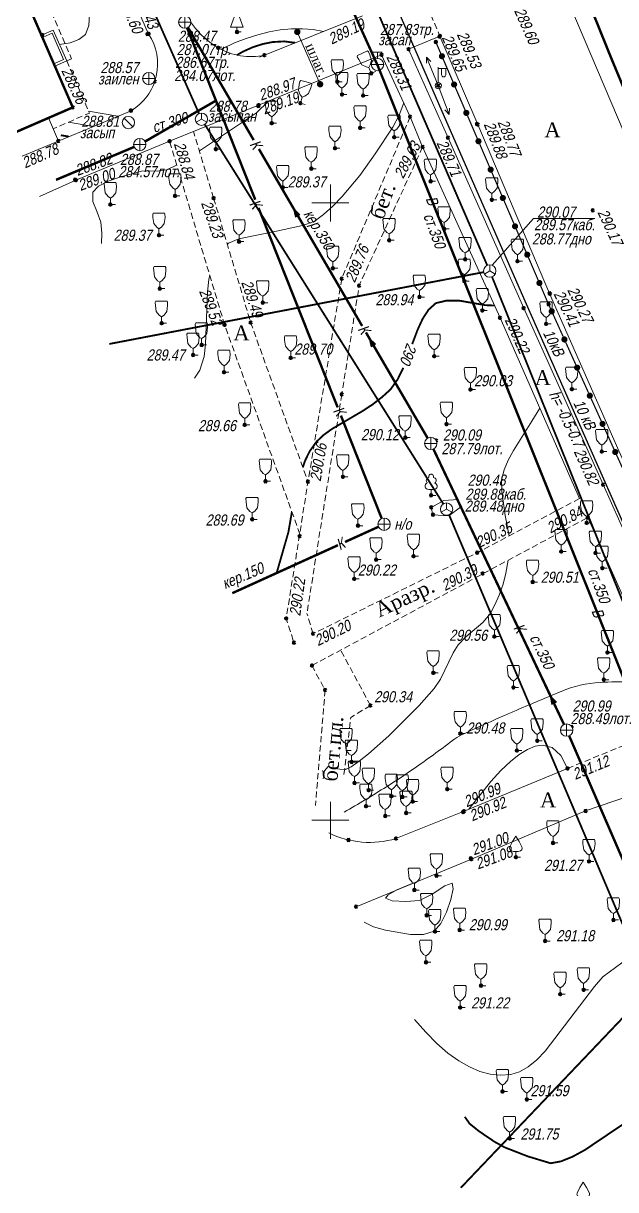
# Model space of a CAD drawing. Header units: metres. Extents: x 5191936 to 10384803, y 4968698 to 9938221.
# Drawn here: x 5192325.1 to 5192373.1, y 4968920.1 to 4969014.5 of the extents above; entities that cross this region are included whole.
import ezdxf

# ---------------------------------------------------------------- set-up
doc = ezdxf.new("R2010")
doc.units = ezdxf.units.M
doc.set_wipeout_variables(frame=1)
doc.linetypes.add('COMMUN', pattern=[6, 5, -1])
doc.linetypes.add('DASHED', pattern=[0.75, 0.5, -0.25])
doc.layers.get('0').update_dxf_attribs({"lineweight": 18})
for name, color, linetype, lineweight in [('51361800', 7, 'Continuous', 18), ('51361960', 7, 'Continuous', 18), ('51361990', 7, 'Continuous', 18), ('51472300', 7, 'Continuous', 18), ('71133100', 7, 'Continuous', 18), ('71133200', 7, 'Continuous', 18), ('71133300', 7, 'Continuous', 18), ('71133800', 7, 'Continuous', 18), ('82211000', 7, 'Continuous', 18), ('Commun', 7, 'Continuous', 18), ('CONTOURS-LABEL', 7, 'Continuous', 18), ('GEO_POINTS', 7, 'Continuous', 18), ('Grid', 7, 'Continuous', 18), ('Otm', 7, 'Continuous', 18), ('R_Поверхность6_CNT-MAJ', 7, 'Continuous', 18), ('R_Поверхность6_CNT-MIN', 7, 'Continuous', 18), ('R_Поверхность8_CNT-MAJ', 7, 'Continuous', 18), ('R_Поверхность8_CNT-MIN', 7, 'Continuous', 18), ('R_Поверхность9_CNT-MAJ', 7, 'Continuous', 18), ('R_Поверхность9_CNT-MIN', 7, 'Continuous', 18), ('Sit', 7, 'Continuous', 18), ('Text', 7, 'Continuous', 18), ('Text_com', 7, 'Continuous', 18), ('Us_znak', 7, 'Continuous', 18), ('Us_znak_fon', 7, 'Continuous', 18)]:
    doc.layers.add(name, color=color, linetype=linetype, lineweight=lineweight)
doc.styles.add('eskd', font='ESKD1.shx', dxfattribs={"width": 1.2, "oblique": 15})
doc.styles.get("Standard").update_dxf_attribs({"font": 'arial.ttf', "width": 0.8, "oblique": 13, "height": 0.9})
doc.styles.add('style1', font='times.ttf', dxfattribs={"height": 1})
doc.linetypes.add('KABELww_500', pattern='A,0.0001,-0.4,[131,ltypeshp.shx,S=0.4,R=90,X=0.4,Y=-0.4],0.2,[131,ltypeshp.shx,S=0.2,R=90,X=0.4,Y=-0.2],3.6,[131,ltypeshp.shx,S=0.2,R=-90,X=-0.4,Y=0.2],0.2,[131,ltypeshp.shx,S=0.4,R=-90,X=-0.4,Y=0.4],-0.8,4,-0.4', length=9.6001)
doc.linetypes.add('ПОДЗ_ЛИНИИ_СВЯЗИ', pattern='A,4.8,-0.2,[133,ltypeshp.shx,S=0.2,R=0,X=-0.2,Y=0],-0.2,4.8,-2', length=12)

# ---------------------------------------------------------------- blocks, each defined once
blk = doc.blocks.new('71133200')
for p, q in [((-0.924145, 3.560442), (-1.024145, 3.360442)), ((-1.024145, 3.360442), (-0.977382, 2.864397)), ((-0.977382, 2.864397), (-0.861899, 1.88241)), ((-0.024145, 3.560442), (-0.924145, 3.560442)), ((-0.024145, 3.560442), (0.875855, 3.560442)), ((0.861899, 1.88241), (0.975974, 2.864397)), ((0.875855, 3.560442), (0.958164, 3.395824)), ((0.975974, 2.864397), (0.958164, 3.395824)), ((-0.861899, 1.88241), (-0.374616, 1.28565)), ((-0.374616, 1.28565), (0, 1.039723)), ((0, 1.039723), (0.401375, 1.321765)), ((0, 0), (0, 1.039723)), ((0.8, 0), (0, 0)), ((0.401375, 1.321765), (0.861899, 1.88241))]:
    blk.add_line(p, q)
at = {"style": 'eskd', "oblique": 14.99997778}
blk.add_attdef('Z', (1.873004, -0.239356), '', height=2, dxfattribs=at)
blk = doc.blocks.new('71133100')
for p, q in [((-0.39, 0.96), (0.43, 0.96)), ((0, 0.96), (0, 0)), ((0, 0), (0.75, 0))]:
    blk.add_line(p, q)
for centre, radius, start, end in [((-0.44, 1.5), 0.538, 107.1058, 275.2306), ((-0.26, 2.38), 0.52, 101.09, 227.21), ((0.01, 3.04), 0.39, 339.52, 198.62), ((0.33, 2.4), 0.5, 301.87, 85.62), ((0.46, 1.48), 0.52, 267.04, 76.7)]:
    blk.add_arc(centre, radius, start, end)
at = {"style": 'eskd', "oblique": 15}
blk.add_attdef('Z', (1.7, -0.17), '', height=2, dxfattribs=at)
blk = doc.blocks.new('KOVER')
at = {"layer": 'Us_znak', "lineweight": -2}
blk.add_hatch(color=0, dxfattribs=at).paths.add_polyline_path([(-0.21, 0, 1), (0.21, 0, 1)])
at = {"layer": 'Us_znak_fon', "true_color": 0xffffff}
blk.add_hatch(color=7, dxfattribs=at).paths.add_polyline_path([(-0.26, 0, 1), (0.26, 0, 1)])
at = {"layer": 'Us_znak', "color": 0, "lineweight": -2}
blk.add_circle((0, 0), 0.21, dxfattribs=at)
blk = doc.blocks.new('71133300')
for p, q in [((0, 0.91), (0, 0)), ((0, 0), (0.76, 0))]:
    blk.add_line(p, q)
blk.add_lwpolyline([(0, 0.91), (-0.38, 0.91), (-0.76, 1.03), (-0.95, 1.21), (-1.01, 1.47), (-0.99, 1.69), (-0.54, 2.57), (0, 3.42), (0.54, 2.57), (0.99, 1.69), (1.01, 1.47), (0.95, 1.21), (0.76, 1.03), (0.39, 0.91)], close=True)
at = {"style": 'eskd', "oblique": 15}
blk.add_attdef('Z', (1.77, -0.69), '', height=2, dxfattribs=at)
blk = doc.blocks.new('71133800')
blk.add_lwpolyline([(0.71, 0), (0, 0), (0, 0.8), (-1.03, 0.8), (0, 3.61), (1.01, 0.8), (-0.03, 0.8)])
at = {"style": 'eskd', "oblique": 15}
blk.add_attdef('Z', (1.57, -0.8), '', height=2, dxfattribs=at)
blk = doc.blocks.new('51361990a')
at = {"color": 7}
blk.add_wipeout([(1, 0.1), (0.97, 0.3), (0.89, 0.48), (0.78, 0.64), (0.64, 0.78), (0.48, 0.89), (0.3, 0.97), (0.1, 1.01), (-0.09, 1.01), (-0.29, 0.97), (-0.47, 0.89), (-0.63, 0.78), (-0.77, 0.64), (-0.88, 0.48), (-0.96, 0.3), (-1, 0.1), (-1, -0.09), (-0.96, -0.29), (-0.88, -0.47), (-0.77, -0.63), (-0.63, -0.77), (-0.47, -0.88), (-0.29, -0.96), (-0.09, -0.99), (0.1, -0.99), (0.3, -0.96), (0.48, -0.88), (0.64, -0.77), (0.78, -0.63), (0.89, -0.47), (0.97, -0.29), (1, -0.09)], dxfattribs=at)
blk.add_line((-0.71, 0.7), (0.71, -0.7))
blk.add_circle((0, 0.01), 1)
at = {"color": 7, "style": 'eskd', "oblique": 15}
for tag, p in [('Z', (1.73, 1.41)), ('Z1', (1.73, -0.99)), ('Z2', (1.73, -3.39))]:
    blk.add_attdef(tag, p, '', height=2, dxfattribs=at)
blk = doc.blocks.new('51472300')
for p, q in [((0, 0.5), (0, 3)), ((0, 2.75), (1.5, 2.75)), ((0.54, 1.74), (0.54, 2.75)), ((1.2, 1.74), (1.2, 2.75))]:
    blk.add_line(p, q)
at = {"color": 7}
for radius in [0.5, 0.05]:
    blk.add_circle((0, 0), radius, dxfattribs=at)
blk.add_arc((0.87, 1.75), 0.331, 182.1567, 357.8433)
at = {"oblique": 15}
blk.add_attdef('Z', (1.02, -1.37), '', height=2, dxfattribs=at)
blk = doc.blocks.new('NAPR')
at = {"layer": 'Us_znak', "color": 0, "linetype": 'Continuous', "lineweight": -2}
for p in [(-0.191, 2.038), (0.189, 2.037)]:
    blk.add_line(p, (0, 2.5), dxfattribs=at)
blk.add_lwpolyline([(0, 0), (0, 2.5)], dxfattribs=at)
blk = doc.blocks.new('*U50')
at = {"layer": '82211000', "linetype": 'Continuous', "ltscale": 0.5}
for points in [[(5192358.938, 4969012.113, 1), (5192359.135, 4969011.653, 1)], [(5192359.925, 4969009.816, 1), (5192360.123, 4969009.357, 1)], [(5192360.913, 4969007.519, 1), (5192361.11, 4969007.06, 1)], [(5192361.9, 4969005.223, 1), (5192362.098, 4969004.763, 1)], [(5192362.888, 4969002.926, 1), (5192363.085, 4969002.467, 1)], [(5192363.875, 4969000.629, 1), (5192364.073, 4969000.17, 1)], [(5192364.863, 4968998.332, 1), (5192365.06, 4968997.873, 1)], [(5192365.85, 4968996.036, 1), (5192366.048, 4968995.576, 1)], [(5192366.838, 4968993.739, 1), (5192367.035, 4968993.28, 1)], [(5192367.831, 4968991.445, 1), (5192368.037, 4968990.989, 1)], [(5192368.86, 4968989.167, 1), (5192369.066, 4968988.711, 1)], [(5192369.889, 4968986.888, 1), (5192370.095, 4968986.432, 1)], [(5192370.918, 4968984.61, 1), (5192371.124, 4968984.154, 1)], [(5192371.947, 4968982.331, 1), (5192372.153, 4968981.876, 1)], [(5192372.976, 4968980.053, 1), (5192373.182, 4968979.597, 1)], [(5192374.005, 4968977.774, 1), (5192374.211, 4968977.319, 1)], [(5192375.034, 4968975.496, 1), (5192375.24, 4968975.04, 1)], [(5192376.063, 4968973.218, 1), (5192376.269, 4968972.762, 1)], [(5192377.092, 4968970.939, 1), (5192377.298, 4968970.484, 1)], [(5192378.121, 4968968.661, 1), (5192378.327, 4968968.205, 1)], [(5192379.15, 4968966.382, 1), (5192379.356, 4968965.927, 1)]]:
    blk.add_hatch(color=256, dxfattribs=at).paths.add_polyline_path(points, flags=0)
at = {"layer": '82211000', "linetype": 'Continuous', "ltscale": 0.5, "flags": 128}
blk.add_lwpolyline([(5192358.543, 4969013.031, 0.1, 0.1, 0), (5192358.938, 4969012.113, 0, 0, 0)], format="xyseb", dxfattribs=at)
at = {"layer": '82211000', "linetype": 'Continuous', "ltscale": 0.5, "const_width": 0.1}
for points in [[(5192359.135, 4969011.653), (5192359.925, 4969009.816)], [(5192360.123, 4969009.357), (5192360.913, 4969007.519)], [(5192361.11, 4969007.06), (5192361.9, 4969005.223)], [(5192362.098, 4969004.763), (5192362.888, 4969002.926)], [(5192363.085, 4969002.467), (5192363.875, 4969000.629)], [(5192364.073, 4969000.17), (5192364.863, 4968998.332)], [(5192365.06, 4968997.873), (5192365.85, 4968996.036)], [(5192366.048, 4968995.576), (5192366.838, 4968993.739)], [(5192368.037, 4968990.989), (5192368.86, 4968989.167)], [(5192369.066, 4968988.711), (5192369.889, 4968986.888)], [(5192370.095, 4968986.432), (5192370.918, 4968984.61)], [(5192371.124, 4968984.154), (5192371.947, 4968982.331)], [(5192372.153, 4968981.876), (5192372.976, 4968980.053)], [(5192373.182, 4968979.597), (5192374.005, 4968977.774)], [(5192374.211, 4968977.319), (5192375.034, 4968975.496)], [(5192375.24, 4968975.04), (5192376.063, 4968973.218)], [(5192376.269, 4968972.762), (5192377.092, 4968970.939)], [(5192377.298, 4968970.484), (5192378.121, 4968968.661)], [(5192378.327, 4968968.205), (5192379.15, 4968966.382)]]:
    blk.add_lwpolyline(points, dxfattribs=at)
at = {"layer": '82211000', "linetype": 'Continuous', "ltscale": 0.5}
blk.add_lwpolyline([(5192367.035, 4968993.28, 0.1, 0.1, 0), (5192367.679, 4968991.781, 0.1, 0.1, 0), (5192367.831, 4968991.445, 0, 0, 0)], format="xyseb", dxfattribs=at)
at = {"layer": '82211000', "ltscale": 0.5, "const_width": 0.1}
blk.add_lwpolyline([(5192379.356, 4968965.927), (5192379.639, 4968965.299)], dxfattribs=at)
blk = doc.blocks.new('51361960a')
at = {"color": 7}
blk.add_wipeout([(-0.1, 1), (-0.29, 0.96), (-0.47, 0.89), (-0.64, 0.78), (-0.78, 0.64), (-0.89, 0.47), (-0.96, 0.29), (-1, 0.1), (-1, -0.1), (-0.96, -0.29), (-0.89, -0.47), (-0.78, -0.64), (-0.64, -0.78), (-0.47, -0.89), (-0.29, -0.96), (-0.1, -1), (0.1, -1), (0.29, -0.96), (0.47, -0.89), (0.64, -0.78), (0.78, -0.64), (0.89, -0.47), (0.96, -0.29), (1, -0.1), (1, 0.1), (0.96, 0.29), (0.89, 0.47), (0.78, 0.64), (0.64, 0.78), (0.47, 0.89), (0.29, 0.96), (0.1, 1)], dxfattribs=at)
blk.add_wipeout([(-0.1, 1), (-0.29, 0.96), (-0.47, 0.89), (-0.64, 0.78), (-0.78, 0.64), (-0.89, 0.47), (-0.96, 0.29), (-1, 0.1), (-1, -0.1), (-0.96, -0.29), (-0.89, -0.47), (-0.78, -0.64), (-0.64, -0.78), (-0.47, -0.89), (-0.29, -0.96), (-0.1, -1), (0.1, -1), (0.29, -0.96), (0.47, -0.89), (0.64, -0.78), (0.78, -0.64), (0.89, -0.47), (0.96, -0.29), (1, -0.1), (1, 0.1), (0.96, 0.29), (0.89, 0.47), (0.78, 0.64), (0.64, 0.78), (0.47, 0.89), (0.29, 0.96), (0.1, 1)], dxfattribs=at)
for q in [(-0.87, -0.5), (0, 1), (0.87, -0.5)]:
    blk.add_line((0, 0), q)
blk.add_circle((0, 0), 1)
at = {"style": 'eskd', "oblique": 15}
for tag, p in [('Z', (1.72, 1.4)), ('Z1', (1.72, -1)), ('Z2', (1.72, -3.4))]:
    blk.add_attdef(tag, p, '', height=2, dxfattribs=at)
blk = doc.blocks.new('51361800a')
at = {"color": 7}
blk.add_wipeout([(-0.1, 1), (-0.29, 0.96), (-0.47, 0.89), (-0.64, 0.78), (-0.78, 0.64), (-0.89, 0.47), (-0.96, 0.29), (-1, 0.1), (-1, -0.1), (-0.96, -0.29), (-0.89, -0.47), (-0.78, -0.64), (-0.64, -0.78), (-0.47, -0.89), (-0.29, -0.96), (-0.1, -1), (0.1, -1), (0.29, -0.96), (0.47, -0.89), (0.64, -0.78), (0.78, -0.64), (0.89, -0.47), (0.96, -0.29), (1, -0.1), (1, 0.1), (0.96, 0.29), (0.89, 0.47), (0.78, 0.64), (0.64, 0.78), (0.47, 0.89), (0.29, 0.96), (0.1, 1)], dxfattribs=at)
for p, q in [((-1, 0), (1, 0)), ((0, -1), (0, 1))]:
    blk.add_line(p, q)
blk.add_circle((0, 0), 1)
at = {"style": 'eskd', "oblique": 15}
for tag, p in [('Z', (1.72, 1.4)), ('Z1', (1.72, -1)), ('Z2', (1.72, -3.4))]:
    blk.add_attdef(tag, p, '', height=2, dxfattribs=at)
blk = doc.blocks.new('KOLVOD')
at = {"linetype": 'Continuous'}
blk.add_line((-0.5, 0), (0.5, 0), dxfattribs=at)
blk.add_circle((0, 0), 0.5, dxfattribs=at)
blk = doc.blocks.new('A$C5D464912')
at = {"layer": 'Commun'}
for points in [[(0, 1.008), (-0.371, 1.008)], [(0, 0.5), (0, 1.008)], [(0, 1.008), (0.371, 1.008)]]:
    blk.add_lwpolyline(points, dxfattribs=at)
at = {"layer": 'Sit', "linetype": 'Continuous', "lineweight": 0}
blk.add_blockref('KOLVOD', (0, 0), dxfattribs=at)
blk = doc.blocks.new('A$C52264BE2')
at = {"layer": 'Sit'}
h = blk.add_hatch(color=32, dxfattribs=at)
h.dxf.hatch_style = 1
h.paths.add_polyline_path([(0, 0.374), (0.714, 0.443), (0.15, 0)])
at = {"layer": 'Sit', "color": 32, "elevation": 285.308}
blk.add_lwpolyline([(0, 0.374), (0.714, 0.443), (0.15, 0), (0, 0.374)], dxfattribs=at)
blk = doc.blocks.new('GRID')
at = {"layer": 'Grid', "color": 104}
blk.add_line((-1.5, 0), (1.5, 0), dxfattribs=at)
for points in [[(0, 0), (0, 1.5)], [(0, 0), (0, -1.5)]]:
    blk.add_lwpolyline(points, dxfattribs=at)

msp = doc.modelspace()

# ---------------------------------------------------------------- linework, layer by layer
at = {"color": 192, "linetype": 'ПОДЗ_ЛИНИИ_СВЯЗИ', "lineweight": 60, "ltscale": 0.4, "const_width": 0.15, "flags": 128}
for points, elevation in [([(5192339.352, 4969007.237), (5192296.579, 4969103.86)], 290.481), ([(5192362.707, 4968994.942), (5192329.96, 4969070.585)], 290.074), ([(5192359.411, 4968975.2), (5192339.82, 4969006.357)], 290.481), ([(5192362.418, 4968994.39), (5192332.085, 4968988.575)], 290.074), ([(5192363.093, 4968994.019), (5192383.048, 4968944.479)], 290.074), ([(5192359.414, 4968975.202), (5192400.151, 4968879.163), (5192415.349, 4968862.931), (5192431.978, 4968825.684)], 290.481)]:
    msp.add_lwpolyline(points, dxfattribs=dict(at, elevation=elevation))
msp.add_lwpolyline([(5192382.893, 4968943.654), (5192360.566, 4968920.23)], dxfattribs=at)
at = {"layer": 'Commun', "color": 1, "linetype": 'KABELww_500', "lineweight": 30, "flags": 128}
msp.add_lwpolyline([(5192313.741, 4969113.03), (5192318.688, 4969101.205), (5192326.535, 4969083.027), (5192337.274, 4969058.319), (5192355.261, 4969016.032), (5192359.208, 4969007.01), (5192365.761, 4968992.071), (5192384.47, 4968949.726), (5192398.816, 4968916.917), (5192412.72, 4968884.388), (5192424.626, 4968856.733), (5192424.626, 4968856.733)], dxfattribs=at)
at = {"layer": 'Commun', "color": 4, "linetype": 'COMMUN', "ltscale": 0.7, "const_width": 0.2, "elevation": 287.906, "flags": 128}
msp.add_lwpolyline([(5192341.493, 4969089.082), (5192372.739, 4969011.765)], dxfattribs=at)
at = {"layer": 'Commun', "color": 106, "linetype": 'COMMUN', "ltscale": 0.7, "const_width": 0.2, "elevation": 288.015, "flags": 128}
msp.add_lwpolyline([(5192330.211, 4969063.147), (5192353.841, 4969011.103), (5192382.537, 4968939.632), (5192407.44, 4968884.601)], dxfattribs=at)
at = {"layer": 'Commun', "color": 32, "linetype": 'COMMUN', "ltscale": 0.7, "const_width": 0.2, "flags": 128}
for points in [[(5192343.91, 4969000.261), (5192338.387, 4969014.178)], [(5192343.784, 4969005.084), (5192338.455, 4969014.21)], [(5192352.572, 4968990.032), (5192344.203, 4969004.366)], [(5192350.59, 4968983.432), (5192344.174, 4968999.596)], [(5192357.873, 4968980.953), (5192352.877, 4968989.51)], [(5192354.16, 4968974.435), (5192350.851, 4968982.774)], [(5192358.343, 4968980.07), (5192368.93, 4968957.752)], [(5192353.889, 4968973.764), (5192351.185, 4968972.537)], [(5192350.615, 4968972.278), (5192342.05, 4968968.39)], [(5192369.343, 4968956.841), (5192384.46, 4968921.958)]]:
    msp.add_lwpolyline(points, dxfattribs=at)
at = {"layer": 'Commun', "color": 4, "linetype": 'COMMUN', "ltscale": 0.7, "const_width": 0.2, "flags": 128}
msp.add_lwpolyline([(5192452.716, 4968951.05), (5192445.2, 4968949.396), (5192436.072, 4968929.142), (5192418.49, 4968908.416), (5192417.581, 4968906.66), (5192404.495, 4968937.301), (5192385.012, 4968982.233), (5192372.739, 4969011.765)], dxfattribs=at)
at = {"layer": 'Commun', "color": 32, "linetype": 'COMMUN', "ltscale": 0.7, "const_width": 0.2, "elevation": 288.915, "flags": 128}
for points in [[(5192334.985, 4969004.975), (5192340.68, 4969008.256)], [(5192334.09, 4969004.53), (5192327.764, 4969001.866)]]:
    msp.add_lwpolyline(points, dxfattribs=at)
at = {"layer": 'GEO_POINTS', "lineweight": 60}
for centre in [(5192342.431, 4969013.843, 288.973), (5192347.318, 4969013.85, 289.062), (5192326.645, 4969013.603, 288.428), (5192335.179, 4969013.672, 288.602), (5192335.253, 4969013.694, 288.435), (5192335.265, 4969013.677, 288.437), (5192358.543, 4969013.031, 289.537), (5192358.836, 4969013.47, 289.649), (5192358.87, 4969013.516, 289.534), (5192340.904, 4969012.565, 288.621), (5192344.652, 4969011.964, 287.454), (5192354.15, 4969011.994, 289.314), (5192356.34, 4969012.453, 289.431), (5192353.31, 4969010.494, 289.387), (5192335.766, 4969009.837, 288.607), (5192349.168, 4969009.612, 289.209), (5192350.564, 4969009.809, 289.311), (5192358.742, 4969009.501, 289.793), (5192350.936, 4969008.784, 289.277), (5192352.652, 4969008.694, 289.364), (5192329.123, 4969007.735, 288.963), (5192333.827, 4969007.483, 288.902), (5192333.85, 4969007.464, 288.732), (5192344.163, 4969007.851, 289.186), (5192344.179, 4969007.919, 288.972), (5192347.572, 4969008.072, 289.289), (5192333.63, 4969006.501, 288.81), (5192345.242, 4969006.459, 289.288), (5192356.46, 4969006.98, 289.554), (5192361.879, 4969006.388, 289.877), (5192361.939, 4969006.354, 289.765), (5192352.412, 4969006.078, 289.405), (5192327.956, 4969005.011, 288.784), (5192334.551, 4969004.725, 288.915), (5192336.967, 4969004.994, 288.84), (5192350.372, 4969004.428, 289.369), (5192355.17, 4969005.316, 289.669), (5192357.474, 4969004.532, 289.633), (5192359.533, 4969005.277, 289.711), (5192340.716, 4969004.354, 289.279), (5192348.452, 4969002.769, 289.449), (5192329.312, 4969001.883, 288.821), (5192329.377, 4969001.843, 289.003), (5192358.121, 4969001.751, 289.124), (5192346.144, 4969001.253, 289.37), (5192332.173, 4968999.864, 289.177), (5192337.408, 4969000.565, 289.267), (5192340.539, 4969000.381, 289.234), (5192363.08, 4969000.25, 290.016), (5192371.26, 4968999.4, 290.171), (5192359.219, 4968997.888, 288.855), (5192336.11, 4968997.382, 289.369), (5192342.597, 4968996.861, 289.458), (5192354.766, 4968996.968, 289.632), (5192360.926, 4968995.429, 289.07), (5192365.157, 4968995.275, 290.176), (5192350.2, 4968994.705, 289.605), (5192362.903, 4968994.49, 290.074), (5192336.173, 4968993.057, 289.437), (5192350.919, 4968993.863, 289.76), (5192352.326, 4968993.297, 289.736), (5192360.855, 4968993.663, 288.992), (5192357.212, 4968992.378, 289.942), (5192367.759, 4968992.67, 290.406), (5192367.793, 4968992.639, 290.273), (5192344.522, 4968991.917, 289.61), (5192362.315, 4968991.289, 289.08), (5192365.66, 4968991.473, 290.24), (5192367.679, 4968991.781, 290.346), (5192336.325, 4968990.255, 289.423), (5192343.537, 4968990.308, 289.493), (5192363.747, 4968990.696, 290.22), (5192341.424, 4968990.125, 289.518), (5192367.48, 4968990.198, 290.337), (5192339.563, 4968988.493, 289.546), (5192338.872, 4968987.679, 289.471), (5192346.782, 4968987.449, 289.7), (5192358.413, 4968987.582, 289.83), (5192341.379, 4968986.284, 289.441), (5192361.349, 4968984.885, 290.032), (5192369.567, 4968984.915, 290.612), (5192350.921, 4968984.491, 289.982), (5192343.058, 4968982.018, 289.663), (5192359.408, 4968982.082, 290.11), (5192356.069, 4968980.985, 290.123), (5192358.565, 4968980.756, 290.089), (5192371.989, 4968979.861, 290.712), (5192344.74, 4968977.45, 289.608), (5192348.183, 4968977.417, 290.063), (5192351.014, 4968977.816, 289.934), (5192372.098, 4968977.179, 290.824), (5192358.158, 4968976.313, 290.243), (5192358.177, 4968975.338, 290.281), (5192359.411, 4968975.2, 290.481), (5192343.664, 4968974.368, 289.688), (5192358.311, 4968974.743, 290.262), (5192370.855, 4968974.519, 290.838), (5192352.234, 4968973.855, 290.156), (5192370.767, 4968974.084, 290.72), (5192347.515, 4968973.012, 290.098), (5192356.736, 4968971.382, 290.416), (5192361.892, 4968971.668, 290.351), (5192368.704, 4968971.76, 289.068), (5192371.486, 4968971.642, 290.824), (5192353.701, 4968971.105, 290.18), (5192372.032, 4968970.419, 290.833), (5192351.931, 4968969.548, 290.22), (5192362.334, 4968969.987, 290.388), (5192366.39, 4968969.29, 290.508), (5192346.421, 4968966.345, 290.216), (5192348.597, 4968965.106, 290.204), (5192363.286, 4968964.877, 290.563), (5192347.044, 4968964.385, 290.212), (5192372.447, 4968963.586, 290.914), (5192348.501, 4968962.529, 290.271), (5192358.335, 4968961.937, 290.353), (5192372.153, 4968961.381, 290.939), (5192349.57, 4968960.542, 290.238), (5192364.829, 4968960.756, 290.69), (5192353.244, 4968959.291, 290.335), (5192369.539, 4968957.551, 290.99), (5192360.529, 4968957.025, 290.48), (5192366.76, 4968956.435, 290.977), (5192365.108, 4968955.644, 290.945), (5192351.712, 4968954.715, 290.511), (5192369.214, 4968954.192, 291.124), (5192351.957, 4968953.017, 290.624), (5192353.097, 4968952.438, 290.372), (5192359.467, 4968952.517, 290.762), (5192354.939, 4968951.95, 290.713), (5192355.829, 4968951.885, 290.697), (5192356.668, 4968951.515, 290.827), (5192352.886, 4968951.137, 290.708), (5192356.14, 4968950.587, 290.894), (5192360.759, 4968950.663, 290.919), (5192360.825, 4968950.73, 290.994), (5192370.681, 4968950.752, 291.172), (5192354.444, 4968950.344, 290.83), (5192351.466, 4968948.403, 290.671), (5192355.313, 4968948.518, 290.831), (5192368.038, 4968948.16, 291.166), (5192361.373, 4968946.92, 291), (5192361.425, 4968946.847, 291.083), (5192365.028, 4968947.005, 291.104), (5192370.954, 4968946.664, 291.268), (5192358.596, 4968945.504, 291.088), (5192356.804, 4968944.344, 291.078), (5192352.083, 4968942.996, 290.921), (5192357.803, 4968942.297, 290.89), (5192360.477, 4968941.105, 290.992), (5192372.933, 4968941.922, 291.329), (5192358.473, 4968940.982, 291.002), (5192367.398, 4968940.218, 291.178), (5192357.742, 4968938.495, 291.062), (5192362.197, 4968936.598, 291.178), (5192368.62, 4968935.908, 291.441), (5192370.516, 4968936.267, 290.686), (5192360.519, 4968934.834, 291.225), (5192363.943, 4968928.028, 291.618), (5192365.918, 4968927.386, 291.588), (5192364.52, 4968924.219, 291.754)]:
    msp.add_circle(centre, 0.06, dxfattribs=at)
at = {"layer": 'R_Поверхность6_CNT-MAJ', "color": 32, "elevation": 292, "flags": 128}
msp.add_lwpolyline([(5192384.177, 4968943.953, 0.15, 0.15, 0), (5192383.1, 4968941.192, 0.15, 0.15, 0), (5192379.201, 4968928.823, 0.15, 0.15, 0), (5192379.016, 4968928.093, 0.15, 0.15, 0), (5192378.79, 4968927.645, 0.15, 0.15, 0), (5192378.171, 4968927.501, 0.15, 0.15, 0), (5192377.172, 4968927.241, 0.15, 0.15, 0), (5192377.147, 4968927.245, 0.15, 0.15, 0), (5192376.473, 4968927.058, 0.15, 0.15, 0), (5192375.664, 4968926.653, 0.15, 0.15, 0), (5192373.76, 4968925.409, 0.15, 0.15, 0), (5192370.622, 4968923.295, 0.15, 0.15, 0), (5192369.617, 4968922.746, 0.15, 0.15, 0), (5192368.682, 4968922.369, 0.15, 0.15, 0), (5192367.845, 4968922.217, 0.15, 0.15, 0), (5192365.99, 4968922.776, 0.15, 0.15, 0), (5192364.122, 4968923.504, 0.15, 0.15, 0), (5192363.298, 4968923.958, 0.15, 0.15, 0), (5192362.03, 4968924.819, 0.15, 0.15, 0), (5192361.281, 4968925.422, 0.15, 0.15, 0), (5192360.887, 4968925.981, 0, 0, 0)], format="xyseb", dxfattribs=at)
at = {"layer": 'R_Поверхность6_CNT-MIN', "color": 32, "flags": 128}
for points, elevation in [([(5192379.942, 4968953.578), (5192374.997, 4968940.436), (5192374.681, 4968939.744), (5192374.287, 4968939.121), (5192373.619, 4968938.455), (5192372.074, 4968937.31), (5192371.4, 4968936.54), (5192367.408, 4968931.29), (5192366.728, 4968930.591), (5192366.036, 4968930.024), (5192365.33, 4968929.617), (5192364.607, 4968929.403), (5192363.788, 4968929.351), (5192362.957, 4968929.436), (5192362.114, 4968929.657), (5192361.259, 4968930.016), (5192360.393, 4968930.512), (5192359.514, 4968931.145), (5192358.623, 4968931.915), (5192357.721, 4968932.822), (5192356.807, 4968933.866)], 291.5), ([(5192356.633, 4968944.872), (5192355.393, 4968944.362), (5192354.67, 4968943.963), (5192354.463, 4968943.676), (5192355.005, 4968943.479), (5192356.122, 4968943.407), (5192357.216, 4968943.499), (5192358.25, 4968944.005), (5192359.259, 4968944.689), (5192359.87, 4968944.894), (5192359.936, 4968944.434), (5192359.767, 4968943.577), (5192359.419, 4968942.561), (5192358.947, 4968941.625), (5192358.408, 4968941.009), (5192357.555, 4968940.736), (5192356.48, 4968940.746), (5192354.456, 4968941.089), (5192353.488, 4968941.358), (5192352.727, 4968941.751)], 291)]:
    msp.add_lwpolyline(points, dxfattribs=dict(at, elevation=elevation))
at = {"layer": 'R_Поверхность8_CNT-MAJ', "color": 32, "const_width": 0.15, "elevation": 290, "flags": 128}
for points in [[(5192363.283, 4968991.687), (5192362.533, 4968991.717), (5192360.42, 4968992.087), (5192359.412, 4968992.086), (5192358.545, 4968991.881), (5192357.955, 4968991.351), (5192357.47, 4968990.605), (5192357.056, 4968989.7), (5192356.628, 4968988.56)], [(5192355.906, 4968986.637), (5192355.441, 4968985.698), (5192354.879, 4968984.899), (5192354.189, 4968984.275), (5192353.428, 4968983.681), (5192352.599, 4968983.138), (5192350.101, 4968981.673), (5192349.412, 4968981.175), (5192348.865, 4968980.646), (5192348.327, 4968979.89), (5192347.952, 4968979.132), (5192347.764, 4968978.58)], [(5192346.881, 4968974.975), (5192346.596, 4968973.336), (5192345.653, 4968970.05), (5192345.54, 4968969.916)]]:
    msp.add_lwpolyline(points, dxfattribs=at)
at = {"layer": 'R_Поверхность8_CNT-MIN', "color": 32, "flags": 128}
for points, elevation in [([(5192344.985, 4969008.249), (5192344.016, 4969007.305), (5192339.382, 4969004.229)], 289), ([(5192355.942, 4969008.106), (5192355.568, 4969007.097), (5192355.065, 4969006.14), (5192353.639, 4969003.964), (5192352.373, 4969002.228), (5192350.95, 4969000.521), (5192350.204, 4968999.747), (5192349.449, 4968999.065), (5192348.695, 4968998.5), (5192347.737, 4968998.167), (5192345.645, 4968997.711), (5192342.592, 4968997.083), (5192341.75, 4968996.736), (5192341.648, 4968996.654)], 289.5), ([(5192337.544, 4969003.07), (5192337.32, 4969002.949), (5192336.708, 4969002.687), (5192335.964, 4969002.558), (5192335.36, 4969002.606), (5192334.69, 4969002.558), (5192332.942, 4969002.09), (5192331.995, 4969001.75), (5192331.211, 4969001.342), (5192330.748, 4969000.87), (5192330.75, 4969000.115), (5192331.107, 4968999.251), (5192331.394, 4968998.43), (5192331.477, 4968997.54), (5192331.452, 4968996.717)], 289), ([(5192340.218, 4968994.147), (5192340.144, 4968993.793), (5192340.037, 4968992.798), (5192339.89, 4968988.557), (5192339.783, 4968987.563), (5192339.418, 4968986.463), (5192338.998, 4968985.804)], 289.5), ([(5192368.528, 4968985.106), (5192368.528, 4968985.106)], 290.5), ([(5192366.967, 4968983.37), (5192366.332, 4968982.323), (5192364.829, 4968979.954), (5192364.414, 4968979.163), (5192364.085, 4968978.37), (5192363.868, 4968977.575), (5192363.899, 4968976.614), (5192364.159, 4968974.677), (5192364.476, 4968973.034)], 290.5), ([(5192364.403, 4968971.058), (5192364.212, 4968970.016), (5192363.987, 4968969.108), (5192363.684, 4968968.242), (5192363.333, 4968967.438), (5192362.943, 4968966.722), (5192362.359, 4968966.003), (5192360.975, 4968964.852), (5192360.352, 4968964.202), (5192359.947, 4968963.562), (5192358.925, 4968961.427), (5192358.407, 4968960.666), (5192357.197, 4968959.281), (5192354.746, 4968956.839), (5192353.075, 4968955.366), (5192352.327, 4968954.778), (5192351.682, 4968954.335), (5192351.172, 4968954.071), (5192350.362, 4968954.178), (5192349.82, 4968954.351), (5192349.526, 4968953.995), (5192349.42, 4968953.344)], 290.5), ([(5192369.219, 4968954.194), (5192368.662, 4968955.253), (5192367.972, 4968955.882), (5192367.148, 4968956.08), (5192366.582, 4968955.99), (5192365.965, 4968955.741), (5192365.299, 4968955.332), (5192364.584, 4968954.764), (5192363.819, 4968954.036), (5192363.005, 4968953.149), (5192361.228, 4968950.897)], 291)]:
    msp.add_lwpolyline(points, dxfattribs=dict(at, elevation=elevation))
at = {"layer": 'R_Поверхность8_CNT-MIN', "color": 32}
msp.add_lwpolyline([(5192376.924, 4968960.927, 0.053364), (5192371.851, 4968961.161, 0.083911), (5192368.692, 4968960.428, 0.001205), (5192365.165, 4968958.946, 0.004238), (5192364.167, 4968958.514, 0.001916), (5192361.108, 4968957.145, 0.012103), (5192360.63, 4968956.915, 0.043855), (5192359.9, 4968956.456, -0.009757), (5192356.774, 4968954.182, -0.013155), (5192354.549, 4968952.714, -0.008741), (5192351.107, 4968950.654)], format="xyb", dxfattribs=at)
at = {"layer": 'R_Поверхность9_CNT-MAJ', "color": 32, "const_width": 0.15, "flags": 128}
for points, elevation in [([(5192342.426, 4969011.968), (5192342.899, 4969012.246), (5192343.717, 4969012.614), (5192344.537, 4969012.873), (5192345.325, 4969013.029), (5192346.262, 4969013.081), (5192347.146, 4969012.966)], 288), ([(5192328.813, 4969005.367), (5192328.157, 4969005.48)], 290)]:
    msp.add_lwpolyline(points, dxfattribs=dict(at, elevation=elevation))
at = {"layer": 'R_Поверхность9_CNT-MIN', "color": 32, "flags": 128}
for points, elevation in [([(5192333.71, 4969017.25), (5192333.62, 4969017.289), (5192332.851, 4969017.238), (5192332.04, 4969016.958), (5192331.301, 4969016.53), (5192330.745, 4969016.032), (5192330.488, 4969015.263), (5192330.436, 4969014.36), (5192330.159, 4969013.631), (5192329.615, 4969013.232), (5192328.903, 4969012.963), (5192328.058, 4969012.831)], 288.5), ([(5192341.156, 4969012.426), (5192341.293, 4969012.503), (5192342.229, 4969012.952), (5192343.177, 4969013.324), (5192344.121, 4969013.622), (5192345.047, 4969013.849), (5192345.941, 4969014.005), (5192346.851, 4969014.094), (5192347.737, 4969014.104), (5192348.597, 4969014.034), (5192349.431, 4969013.884)], 288.5), ([(5192344.264, 4969011.803), (5192344.862, 4969012.049)], 287.5), ([(5192332.786, 4969007.021), (5192330.408, 4969007.429)], 289), ([(5192330.799, 4969006.194), (5192328.781, 4969006.541)], 289.5)]:
    msp.add_lwpolyline(points, dxfattribs=dict(at, elevation=elevation))
at = {"layer": 'Sit', "const_width": 0.2, "flags": 128}
msp.add_lwpolyline([(5192292.336, 4969076.874), (5192298.04, 4969079.35), (5192329.123, 4969007.735), (5192324.198, 4969005.598)], dxfattribs=at)
at = {"layer": 'Sit', "flags": 128}
for points, elevation in [([(5192335.899, 4969054.125), (5192330.104, 4969051.635, 0.081069), (5192326.078, 4969049.068, 0.260187), (5192325.074, 4969046.159), (5192329.751, 4969034.945), (5192338.092, 4969015.742, 0.158694), (5192340.904, 4969012.565, 0.188423), (5192344.652, 4969011.964), (5192352.603, 4969015.157)], 288.196), ([(5192325.028, 4969003.792), (5192333.85, 4969007.464, 0.428), (5192335.265, 4969013.677), (5192326.524, 4969033.754), (5192321.682, 4969044.85, 0.215284), (5192320.16, 4969046.227, 0.196735), (5192319.102, 4969046.145), (5192316.242, 4969044.957)], 288.784), ([(5192355.313, 4968948.518, -0.189696), (5192349.878, 4968948.974, -1.594534)], 290.831)]:
    msp.add_lwpolyline(points, format="xyb", dxfattribs=dict(at, elevation=elevation))
for points, elevation in [([(5192357.012, 4969045.085), (5192360.686, 4969036.481), (5192365.791, 4969024.548), (5192376.42, 4968999.523), (5192384.361, 4968980.775), (5192390.592, 4968966.074), (5192395.43, 4968954.653), (5192400.395, 4968943.125), (5192407.902, 4968925.402), (5192412.241, 4968915.107)], 287.59), ([(5192326.645, 4969013.603), (5192326.645, 4969013.603), (5192327.548, 4969013.998), (5192328.637, 4969011.507), (5192327.734, 4969011.113), (5192327.734, 4969011.113)], 288.428), ([(5192326.726, 4969013.42), (5192327.444, 4969013.734), (5192328.373, 4969011.61), (5192327.654, 4969011.296)], 288.428), ([(5192347.318, 4969013.85), (5192349.168, 4969009.612)], 289.062), ([(5192356.34, 4969012.453), (5192358.87, 4969013.516)], 289.431), ([(5192358.87, 4969013.516), (5192361.939, 4969006.354), (5192367.759, 4968992.67), (5192373.382, 4968979.911), (5192380.286, 4968964.911)], 289.534), ([(5192336.967, 4969004.994), (5192344.179, 4969007.919), (5192354.15, 4969011.994)], 288.84), ([(5192354.15, 4969011.994), (5192356.46, 4969006.98), (5192357.474, 4969004.532)], 289.314), ([(5192356.34, 4969012.453), (5192359.533, 4969005.277), (5192365.66, 4968991.473), (5192372.098, 4968977.179), (5192379.521, 4968960.553)], 289.431), ([(5192328.637, 4969011.507), (5192329.033, 4969011.679)], 288.428), ([(5192327.956, 4969005.011), (5192327.146, 4969006.877)], 288.784), ([(5192337.106, 4969005.05), (5192329.377, 4969001.843), (5192326.438, 4969000.509)], 288.84), ([(5192357.474, 4969004.532), (5192363.747, 4968990.696)], 289.314), ([(5192363.1, 4968994.946), (5192366.447, 4968998.745), (5192371.418, 4968998.733)], 290.074), ([(5192370.184, 4968976.053), (5192363.747, 4968990.696)], 290.768), ([(5192358.177, 4968975.338), (5192359.198, 4968975.899), (5192360.339, 4968975.987), (5192360.533, 4968975.347), (5192359.595, 4968974.645), (5192358.311, 4968974.743), (5192358.177, 4968975.338)], 290.281), ([(5192370.855, 4968974.519), (5192378.189, 4968958.092)], 290.271), ([(5192378.899, 4968953.563), (5192370.681, 4968950.752), (5192361.425, 4968946.847), (5192352.083, 4968942.996)], 291.423), ([(5192355.313, 4968948.518), (5192360.825, 4968950.73), (5192369.214, 4968954.192)], 290.831)]:
    msp.add_lwpolyline(points, dxfattribs=dict(at, elevation=elevation))
at = {"layer": 'Sit', "linetype": 'DASHED', "flags": 128}
for points, elevation in [([(5192314.854, 4969044.349), (5192329.033, 4969011.679)], 287.994), ([(5192356.961, 4969017.999), (5192358.87, 4969013.516)], 288.649), ([(5192328.637, 4969011.507), (5192330.474, 4969007.276), (5192327.528, 4969005.997)], 288.428), ([(5192356.46, 4969006.98), (5192350.919, 4968993.863), (5192348.183, 4968977.417), (5192346.421, 4968966.345), (5192347.044, 4968964.385)], 289.314), ([(5192340.539, 4969000.381), (5192338.915, 4969005.784)], 289.234), ([(5192347.534, 4968973.161), (5192341.424, 4968990.125), (5192336.967, 4969004.994)], 289.314), ([(5192357.474, 4969004.532), (5192352.326, 4968993.297), (5192350.921, 4968984.491)], 289.314), ([(5192340.539, 4969000.381), (5192343.537, 4968990.308), (5192348.183, 4968977.417)], 289.234), ([(5192350.921, 4968984.491), (5192348.098, 4968966.755)], 289.314), ([(5192370.184, 4968976.053), (5192361.892, 4968971.668), (5192348.597, 4968965.106)], 290.768), ([(5192348.501, 4968962.529), (5192370.855, 4968974.519)], 290.271), ([(5192348.597, 4968965.106), (5192348.098, 4968966.755)], 290.204), ([(5192353.244, 4968959.291), (5192350.835, 4968963.781)], 290.335), ([(5192348.501, 4968962.529), (5192349.57, 4968960.542), (5192348.789, 4968951.2)], 290.271), ([(5192353.244, 4968959.291), (5192351.657, 4968958.326), (5192351.094, 4968953.685)], 290.335), ([(5192369.214, 4968954.192), (5192377.94, 4968957.756)], 290.831)]:
    msp.add_lwpolyline(points, dxfattribs=dict(at, elevation=elevation))

# ---------------------------------------------------------------- block references
at = {"layer": '51472300', "color": 7, "xscale": 0.5, "yscale": 0.5, "zscale": 0.5}
msp.add_blockref('51472300', (5192358.742, 4969009.501, 289.793), dxfattribs=at)
at = {"layer": '71133100', "color": 7, "xscale": 0.5, "yscale": 0.5, "zscale": 0.5}
msp.add_blockref('71133100', (5192358.158, 4968976.313, 290.243), dxfattribs=at)
at = {"layer": '71133200', "color": 7, "xscale": 0.5, "yscale": 0.5, "zscale": 0.5}
for p, rotation in [((5192353.31, 4969010.494, 289.387), 23.14364504035037), ((5192347.572, 4969008.072, 289.289), 344.6918204732935)]:
    msp.add_blockref('71133200', p, dxfattribs=dict(at, rotation=rotation))
for p in [(5192350.564, 4969009.809, 289.311), (5192350.936, 4969008.784, 289.277), (5192352.652, 4969008.694, 289.364), (5192345.242, 4969006.459, 289.288), (5192352.412, 4969006.078, 289.405), (5192355.17, 4969005.316, 289.669), (5192340.716, 4969004.354, 289.279), (5192350.372, 4969004.428, 289.369), (5192348.452, 4969002.769, 289.449), (5192358.121, 4969001.751, 289.124), (5192346.144, 4969001.253, 289.37), (5192332.173, 4968999.864, 289.177), (5192337.408, 4969000.565, 289.267), (5192363.08, 4969000.25, 290.016), (5192336.11, 4968997.382, 289.369), (5192359.219, 4968997.888, 288.855), (5192342.597, 4968996.861, 289.458), (5192354.766, 4968996.968, 289.632), (5192360.926, 4968995.429, 289.07), (5192365.157, 4968995.275, 290.176), (5192350.2, 4968994.705, 289.605), (5192360.855, 4968993.663, 288.992), (5192336.173, 4968993.057, 289.437), (5192357.212, 4968992.378, 289.942), (5192344.522, 4968991.917, 289.61), (5192362.315, 4968991.289, 289.08), (5192336.325, 4968990.255, 289.423), (5192367.48, 4968990.198, 290.337), (5192339.563, 4968988.493, 289.546), (5192338.872, 4968987.679, 289.471), (5192358.413, 4968987.582, 289.83), (5192346.782, 4968987.449, 289.7), (5192341.379, 4968986.284, 289.441), (5192361.349, 4968984.885, 290.032), (5192369.567, 4968984.915, 290.612), (5192343.058, 4968982.018, 289.663), (5192359.408, 4968982.082, 290.11), (5192356.069, 4968980.985, 290.123), (5192371.989, 4968979.861, 290.712), (5192344.74, 4968977.45, 289.608), (5192351.014, 4968977.816, 289.934), (5192343.664, 4968974.368, 289.688), (5192352.234, 4968973.855, 290.156), (5192370.767, 4968974.084, 290.72), (5192368.704, 4968971.76, 289.068), (5192371.486, 4968971.642, 290.824), (5192353.701, 4968971.105, 290.18), (5192356.736, 4968971.382, 290.416), (5192372.032, 4968970.419, 290.833), (5192351.931, 4968969.548, 290.22), (5192366.39, 4968969.29, 290.508), (5192363.286, 4968964.877, 290.563), (5192372.447, 4968963.586, 290.914), (5192358.335, 4968961.937, 290.353), (5192372.153, 4968961.381, 290.939), (5192364.829, 4968960.756, 290.69), (5192360.529, 4968957.025, 290.48), (5192366.76, 4968956.435, 290.977), (5192351.281, 4968955.656, 290.511), (5192365.108, 4968955.644, 290.945), (5192351.712, 4968954.715, 290.511), (5192351.957, 4968953.017, 290.624), (5192353.097, 4968952.438, 290.372), (5192354.939, 4968951.95, 290.713), (5192355.829, 4968951.885, 290.697), (5192359.467, 4968952.517, 290.762), (5192352.886, 4968951.137, 290.708), (5192356.668, 4968951.515, 290.827), (5192354.444, 4968950.344, 290.83), (5192356.14, 4968950.587, 290.894), (5192368.038, 4968948.16, 291.166), (5192370.954, 4968946.664, 291.268), (5192358.596, 4968945.504, 291.088), (5192356.804, 4968944.344, 291.078), (5192357.803, 4968942.297, 290.89), (5192372.933, 4968941.922, 291.329), (5192358.473, 4968940.982, 291.002), (5192360.477, 4968941.105, 290.992), (5192367.398, 4968940.218, 291.178), (5192357.742, 4968938.495, 291.062), (5192362.197, 4968936.598, 291.178), (5192368.62, 4968935.908, 291.441), (5192370.516, 4968936.267, 290.686), (5192360.519, 4968934.834, 291.225), (5192363.943, 4968928.028, 291.618), (5192365.918, 4968927.386, 291.588), (5192364.52, 4968924.219, 291.754)]:
    msp.add_blockref('71133200', p, dxfattribs=at)
at = {"layer": '71133300', "color": 7, "xscale": 0.5, "yscale": 0.5, "zscale": 0.5}
for p in [(5192365.028, 4968947.005, 291.104), (5192370.486, 4968918.963, 292.301)]:
    msp.add_blockref('71133300', p, dxfattribs=at)
at = {"layer": '71133800', "color": 7, "xscale": 0.5, "yscale": 0.5, "zscale": 0.5}
msp.add_blockref('71133800', (5192342.424, 4969013.843, 288.973), dxfattribs=at)
at = {"layer": '82211000', "color": 7}
msp.add_blockref('*U50', (0, 0), dxfattribs=at)
at = {"layer": 'Grid', "color": 7, "linetype": 'Continuous'}
for p in [(5192350, 4969000), (5192350, 4969000), (5192350, 4968950), (5192350, 4968950)]:
    msp.add_blockref('GRID', p, dxfattribs=at)
at = {"layer": 'Sit', "color": 7, "linetype": 'Continuous'}
for p in [(5192347.318, 4969013.85, 289.062), (5192349.168, 4969009.612, 289.209)]:
    msp.add_blockref('KOVER', p, dxfattribs=at)
at = {"layer": 'Sit', "color": 7}
msp.add_blockref('A$C5D464912', (5192353.816, 4969011.204), dxfattribs=at)
at = {"layer": 'Sit', "color": 7, "linetype": 'Continuous', "rotation": 22.53825370905681}
msp.add_blockref('NAPR', (5192358.742, 4969009.501, 289.793), dxfattribs=at)
at = {"layer": 'Sit', "color": 7, "linetype": 'Continuous', "xscale": -1, "rotation": 200.6505008097862}
msp.add_blockref('NAPR', (5192358.742, 4969009.501, 289.793), dxfattribs=at)
at = {"layer": 'Sit', "color": 7}
for p, rotation in [((5192347.555, 4968998.897, -285.308), 98.21039235938687), ((5192353.679, 4968988.403, -285.308), 99.1598592115128), ((5192368.325, 4968959.421, -285.308), 96.30943957129567)]:
    msp.add_blockref('A$C52264BE2', p, dxfattribs=dict(at, rotation=rotation))

# ---------------------------------------------------------------- texts
at = {"layer": 'CONTOURS-LABEL', "color": 32, "oblique": 13, "width": 0.8}
msp.add_text('290', height=0.9, rotation=249.41122, dxfattribs=at).set_placement((5192356.212, 4968988.714, 290))
at = {"layer": 'Otm', "oblique": 13, "width": 0.8}
for s, rotation, p in [('288.43', 293.82182, (5192334.03, 4969016.818, 288.435)), ('288.60', 293.82182, (5192332.789, 4969016.449, 288.602)), ('289.19', 25.82296, (5192350.106, 4969012.812, 289.194)), ('289.60', 293.91047, (5192364.869, 4969015.566, 289.599)), ('289.65', 293.19217, (5192359.008, 4969013.385, 289.649)), ('289.53', 293.19217, (5192360.227, 4969013.65, 289.534)), ('289.31', 294.73698, (5192354.512, 4969011.83, 289.314)), ('288.96', 294.45723, (5192328.179, 4969010.717, 288.963)), ('288.97', 19.57513, (5192344.374, 4969008.265, 288.972)), ('289.19', 19.57513, (5192344.645, 4969007.142, 289.186)), ('289.88', 291.23947, (5192362.41, 4969006.366, 289.877)), ('289.77', 291.23947, (5192363.528, 4969006.544, 289.765)), ('288.78', 23.80261, (5192325.255, 4969002.779, 288.784)), ('288.84', 286.68511, (5192337.304, 4969004.781, 288.84)), ('289.63', 62.03577, (5192355.892, 4969001.9, 289.633)), ('289.71', 293.93655, (5192358.583, 4969004.851, 289.711)), ('288.82', 19.72281, (5192329.513, 4969002.178, 288.821)), ('289.00', 19.72281, (5192329.744, 4969000.959, 289.003)), ('289.23', 288.93714, (5192339.505, 4968999.994, 289.234)), ('290.17', 294.84016, (5192371.622, 4968999.237, 290.171)), ('289.76', 67.09701, (5192351.968, 4968993.477, 289.76)), ('289.49', 288.40123, (5192342.762, 4968993.569, 289.234)), ('289.52', 291.25124, (5192339.343, 4968992.854, 289.518)), ('290.41', 296.06732, (5192368.063, 4968992.636, 290.406)), ('290.27', 296.06732, (5192369.169, 4968992.944, 290.273)), ('290.22', 293.73144, (5192364.105, 4968990.526, 290.22)), ('290.06', 80.24834, (5192349.206, 4968977.397, 290.063)), ('290.82', 294.10471, (5192369.706, 4968979.857, 290.824)), ('290.84', 28.24491, (5192367.824, 4968973.207, 290.838)), ('290.35', 25.69473, (5192362.05, 4968972.032, 290.351)), ('290.39', 27.38725, (5192359.288, 4968968.546, 290.388)), ('290.22', 82.05165, (5192347.554, 4968966.494, 290.216)), ('290.20', 26.26909, (5192349, 4968964.086, 290.204)), ('291.12', 22.21855, (5192369.841, 4968953.263, 291.124)), ('290.99', 22.42089, (5192361.036, 4968951.037, 290.994)), ('290.92', 22.42089, (5192361.479, 4968949.894, 290.919)), ('291.00', 20.27201, (5192361.631, 4968947.146, 291)), ('291.08', 20.27201, (5192361.958, 4968946.005, 291.083))]:
    msp.add_text(s, height=0.9, rotation=rotation, dxfattribs=at).set_placement(p)
for s, p in [('289.37', (5192346.544, 4969001.253, 289.37)), ('289.37', (5192332.434, 4968996.93, 289.369)), ('289.94', (5192353.652, 4968991.709, 289.942)), ('289.70', (5192347.082, 4968987.709, 289.7)), ('289.47', (5192335.115, 4968987.234, 289.471)), ('290.03', (5192361.649, 4968985.145, 290.032)), ('289.66', (5192339.275, 4968981.509, 289.663)), ('290.12', (5192352.477, 4968980.781, 290.123)), ('289.69', (5192339.888, 4968973.864, 289.688)), ('290.22', (5192352.231, 4968969.808, 290.22)), ('290.51', (5192367.046, 4968969.233, 290.508)), ('290.56', (5192359.627, 4968964.53, 290.563)), ('290.34', (5192353.544, 4968959.551, 290.335)), ('290.99', (5192369.629, 4968958.801, 290.99)), ('288.49лот.', (5192369.462, 4968957.781, 290.99)), ('290.48', (5192361.014, 4968957.019, 290.48)), ('291.27', (5192367.311, 4968945.897, 291.268)), ('290.99', (5192361.223, 4968941.09, 290.992)), ('291.18', (5192368.297, 4968940.199, 291.178)), ('291.22', (5192361.402, 4968934.756, 291.225)), ('291.59', (5192366.218, 4968927.646, 291.588)), ('291.75', (5192365.404, 4968924.139, 291.754))]:
    msp.add_text(s, height=0.9, dxfattribs=at).set_placement(p)
at = {"layer": 'Text', "style": 'style1'}
for s, height, rotation, p in [('шлаг.', 0.8, 293.81487, (5192347.936, 4969012.724)), ('бет.', 1.2, 69.07706, (5192354.263, 4968998.558, 289.632)), ('Аразр.', 1.2, 24.89126, (5192353.954, 4968966.403, -1.819)), ('бет.пл.', 1.2, 84.52012, (5192350.554, 4968953.093, -289.314))]:
    msp.add_text(s, height=height, rotation=rotation, dxfattribs=at).set_placement(p)
for p in [(5192367.345, 4969005.316), (5192342.139, 4968988.867), (5192366.552, 4968985.243), (5192366.988, 4968951.037)]:
    msp.add_text('А', height=1.2, dxfattribs=at).set_placement(p)
at = {"layer": 'Text_com', "oblique": 13, "width": 0.8}
for s, p in [('288.47', (5192337.641, 4969013.047, 288.52)), ('287.83тр.', (5192354.017, 4969013.591, -0.76)), ('засап.', (5192353.883, 4969012.768, -0.76)), ('287.07тр.', (5192337.54, 4969011.97, 288.52)), ('288.57', (5192331.366, 4969010.51, 288.602)), ('286.67тр.', (5192337.424, 4969010.93, 288.52)), ('заилен', (5192331.175, 4969009.594, 288.784)), ('284.07лот.', (5192337.343, 4969009.867, 288.52)), ('288.78', (5192340.153, 4969007.379, 577.755)), ('засыпан', (5192340.074, 4969006.569, 577.624)), ('288.81', (5192329.821, 4969006.161, 288.784)), ('засып', (5192329.698, 4969005.238, 288.784)), ('288.87', (5192332.952, 4969003.074, 288.915)), ('284.57лот.', (5192332.816, 4969002.082, 288.915)), ('290.07', (5192366.756, 4968998.807, 290.074)), ('289.57каб.', (5192366.507, 4968997.786, 579.505)), ('288.77дно', (5192366.332, 4968996.634, 868.936)), ('290.09', (5192359.125, 4968980.752)), ('287.79лот.', (5192358.999, 4968979.645)), ('290.48', (5192361.117, 4968977.092, 580.981)), ('289.88каб.', (5192360.935, 4968975.957, 580.981)), ('289.48дно', (5192360.879, 4968974.989, 580.981)), ('н/о', (5192355.177, 4968973.53))]:
    msp.add_text(s, height=0.9, dxfattribs=at).set_placement(p)
for s, rotation, p in [('ст.300', 16.728, (5192335.721, 4969005.669, 568.007)), ('К', 302.96864, (5192343.416, 4969004.744, 287.746)), ('К', 302.96864, (5192343.388, 4968999.926, 287.746)), ('В', 290.43818, (5192357.704, 4969000.348, 282.899)), ('кер.350', 301.04929, (5192347.785, 4968999.111, 568.007)), ('ст.350', 290.45171, (5192357.51, 4968998.962, 277.672)), ('К', 302.96864, (5192352.183, 4968989.773, 287.746)), ('10кВ', 296.64553, (5192367.192, 4968989.465, 278.021)), ('К', 302.96864, (5192350.179, 4968983.159, 577.746)), ('К', 28.78557, (5192350.77, 4968971.832, 577.966)), ('кер.150', 22.90593, (5192341.455, 4968968.706, 568.007)), ('ст.350', 290.45171, (5192370.837, 4968970.233, 277.672)), ('В', 290.43818, (5192371.135, 4968966.96, 282.899)), ('К', 302.96864, (5192364.79, 4968965.577, 287.746)), ('ст.350', 295.65484, (5192366.114, 4968964.789, 568.007))]:
    msp.add_text(s, height=0.9, rotation=rotation, dxfattribs=at).set_placement(p)
at = {"layer": 'Text_com', "color": 1, "oblique": 13, "width": 0.8}
for s, p in [('h= -0.5-0.7', (5192367.683, 4968984.528, 858.719)), ('10 кВ ', (5192369.655, 4968983.799, 568.007))]:
    msp.add_text(s, height=0.9, rotation=295.65484, dxfattribs=at).set_placement(p)

# ---------------------------------------------------------------- next in the draw order: block references
at = {"layer": '51361800', "color": 7, "xscale": 0.5, "yscale": 0.5, "zscale": 0.5}
for p in [(5192338.202, 4969014.643), (5192335.282, 4969010.074), (5192334.551, 4969004.725, 288.915), (5192358.128, 4968980.523), (5192354.345, 4968973.971), (5192369.144, 4968957.3)]:
    msp.add_blockref('51361800a', p, dxfattribs=at)
at = {"layer": '51361960', "color": 7, "xscale": 0.5, "yscale": 0.5, "zscale": 0.5}
for p in [(5192339.554, 4969006.78, 290.481), (5192362.909, 4968994.484, 290.074), (5192359.411, 4968975.2, 290.481)]:
    msp.add_blockref('51361960a', p, dxfattribs=at)
at = {"layer": '51361990', "color": 7, "xscale": 0.5, "yscale": 0.5, "zscale": 0.5}
msp.add_blockref('51361990a', (5192333.63, 4969006.501, 288.81), dxfattribs=at)

doc.saveas('drawing.dxf')
